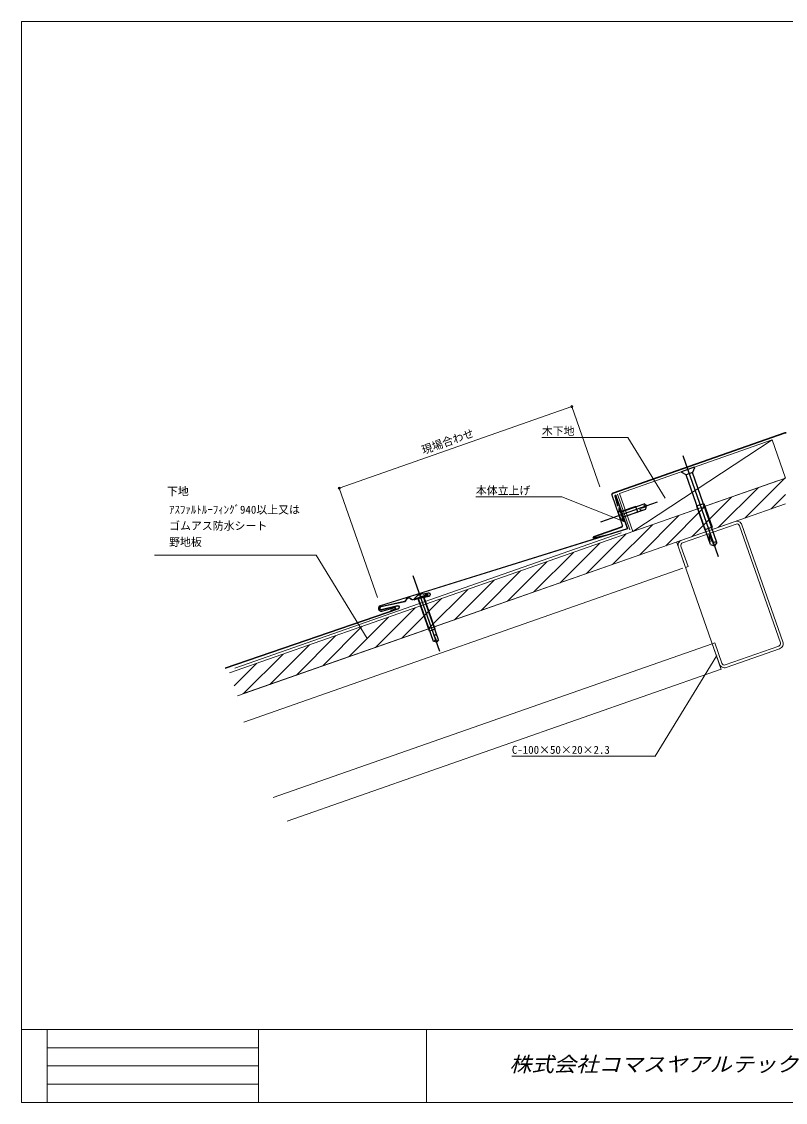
# Model space of a CAD drawing. Units: millimetres, scale not verified. Extents: x -567 to 1761, y -2125 to 401.
# Drawn here: x 627 to 1194, y -1263 to -461 of the extents above; entities that cross this region are included whole.
import ezdxf
from ezdxf.enums import TextEntityAlignment as Align

# ---------------------------------------------------------------- set-up
doc = ezdxf.new("R2010")
doc.units = ezdxf.units.MM
doc.header["$LTSCALE"] = 3
doc.header["$PDMODE"] = 32
doc.header["$PDSIZE"] = 1.5
doc.layers.add('0-0_0', color=4, linetype='Continuous', lineweight=18)
doc.layers.add('0-5_LAYER007', color=4, linetype='Continuous', lineweight=18)
doc.layers.add('0-3_LAYER004', color=7, linetype='Continuous')
doc.styles.add('HG丸ｺﾞｼｯｸM-PRO', font='')
doc.styles.add('ＭＳ ゴシック', font='')
doc.styles.get('HG丸ｺﾞｼｯｸM-PRO').set_extended_font_data('HG丸ｺﾞｼｯｸM-PRO')
doc.styles.get('ＭＳ ゴシック').set_extended_font_data('MS Gothic')

# ---------------------------------------------------------------- blocks, each defined once
blk = doc.blocks.new('GROUP_8(4)')
at = {"layer": '0-3_LAYER004'}
for p, q in [((-10.743, 3.926), (-36.91, 78.689)), ((-28.673, 70.289), (-38.111, 66.985)), ((-37.946, 66.513), (-38.111, 66.985)), ((-34.695, 64.791), (-37.946, 66.513)), ((-29.975, 66.443), (-34.695, 64.791)), ((-16.525, 12.878), (-34.695, 64.791)), ((-28.508, 69.817), (-29.975, 66.443)), ((-11.806, 14.53), (-29.975, 66.443)), ((-28.508, 69.817), (-28.673, 70.289)), ((-26.917, 41.662), (-21.632, 43.511)), ((-26.917, 41.662), (-20.707, 23.917)), ((-21.632, 43.511), (-15.421, 25.767)), ((-15.421, 25.767), (-20.707, 23.917)), ((-15.104, 14.696), (-17.633, 20.523)), ((-16.525, 12.878), (-13.571, 12.005)), ((-11.806, 14.53), (-13.571, 12.005))]:
    blk.add_line(p, q, dxfattribs=at)
for centre, radius, start, end in [((7.03, 19.768), 24.674, 178.64578, 191.41702), ((-7.069, 17.493), 8.508, 199.1886, 220.15893), ((-12.82, 11.794), 2.918, 69.65005, 132.69729)]:
    blk.add_arc(centre, radius, start, end, dxfattribs=at)
blk = doc.blocks.new('GROUP_10(4)')
at = {"layer": '0-3_LAYER004'}
for p, q in [((-56.109, 44.408), (-98.271, 29.652)), ((-84.444, 40.318), (-83.763, 40.188)), ((-80.81, 29.936), (-84.444, 40.318)), ((-80.359, 30.462), (-83.763, 40.188)), ((-71.966, 41.295), (-82.821, 37.496)), ((-82.722, 37.213), (-65.894, 43.102)), ((-70.447, 36.953), (-71.966, 41.295)), ((-64.128, 41.602), (-64.995, 41.014)), ((-84.524, 34.808), (-83.8, 35.062)), ((-84.309, 34.193), (-83.584, 34.447)), ((-83.584, 34.447), (-83.8, 35.062)), ((-81.4, 33.437), (-64.658, 39.297)), ((-70.447, 36.953), (-81.301, 33.154)), ((-68.382, 38.524), (-67.333, 38.361)), ((-80.81, 29.936), (-80.359, 30.462))]:
    blk.add_line(p, q, dxfattribs=at)
blk.add_lwpolyline([(-64.658, 39.297), (-64.128, 41.602), (-65.894, 43.102)], dxfattribs=at)
for centre, radius, start, end in [((-72.423, 38.699), 12.13, 172.32676, 181.48654), ((-68.194, 39.374), 0.871, 103.16163, 257.57326), ((-68.578, 48.705), 8.484, 271.25186, 294.97744), ((-64.231, 42.581), 1.744, 162.60427, 243.98851), ((-78.031, 36.654), 6.743, 165.1394, 234.91167), ((-72.423, 38.699), 12.13, 218.56452, 226.25333)]:
    blk.add_arc(centre, radius, start, end, dxfattribs=at)
blk = doc.blocks.new('GROUP_12(2)')
at = {"layer": '0-3_LAYER004'}
for p, q in [((-217.478, -66.512), (-237.165, -10.264)), ((-232.009, -24.01), (-231.755, -24.735)), ((-226.499, -24.09), (-236.881, -27.724)), ((-236.881, -27.724), (-236.354, -28.176)), ((-226.629, -24.772), (-236.354, -28.176)), ((-225.238, -51.302), (-233.662, -27.233)), ((-222.204, -59.063), (-233.379, -27.134)), ((-232.623, -24.225), (-232.37, -24.95)), ((-231.755, -24.735), (-232.37, -24.95)), ((-218.458, -57.657), (-229.604, -25.813)), ((-220.897, -49.782), (-229.321, -25.714)), ((-226.499, -24.09), (-226.629, -24.772)), ((-220.897, -49.782), (-225.238, -51.302)), ((-220.176, -54.264), (-219.394, -54.982)), ((-219.929, -59.509), (-220.011, -58.464))]:
    blk.add_line(p, q, dxfattribs=at)
blk.add_lwpolyline([(-218.458, -57.657), (-219.929, -59.509), (-222.204, -59.063)], dxfattribs=at)
for centre, radius, start, end in [((-230.018, -30.453), 6.743, 73.66843, 143.44069), ((-228.118, -36.112), 12.13, 82.32676, 90.01557), ((-228.118, -36.112), 12.13, 127.09355, 136.25333), ((-220.724, -54.941), 0.871, 51.00683, 205.41847), ((-228.257, -60.459), 8.484, 13.60265, 37.32823), ((-220.759, -60.039), 1.744, 64.59158, 145.97582)]:
    blk.add_arc(centre, radius, start, end, dxfattribs=at)
blk = doc.blocks.new('GROUP_13(2)')
at = {"layer": '0-0_0', "color": 1}
blk.add_lwpolyline([(-226.04, -22.881), (-229.736, -23.686), (-229.661, -24.028), (-225.966, -23.223)], dxfattribs=at)
blk = doc.blocks.new('GROUP_14(2)')
at = {"layer": '0-0_0', "color": 1}
blk.add_lwpolyline([(-250.511, -35.075), (-253.852, -36.061), (-253.951, -35.725), (-250.61, -34.739)], dxfattribs=at)
blk = doc.blocks.new('GROUP_19(1)')
at = {"layer": '0-5_LAYER007', "color": 7}
blk.add_lwpolyline([(-8.156, -75.108), (-13.442, -60.006), (-15.33, -60.667), (-10.044, -75.769)], dxfattribs=at)
blk = doc.blocks.new('GROUP_20(1)')
at = {"layer": '0-5_LAYER007', "color": 7}
blk.add_lwpolyline([(-40.436, 11.066), (-35.151, -4.035), (-33.263, -3.375)], dxfattribs=at)

msp = doc.modelspace()

# ---------------------------------------------------------------- linework, layer by layer
at = {"layer": '0-0_0'}
for p, q in [((862.771, -807.034), (1035.399, -746.614)), ((1035.399, -746.614), (1056.2, -806.044)), ((1013.078, -769.514), (1076.908, -769.514)), ((1104.514, -814.495), (1076.908, -769.514)), ((1080.737, -839.305), (1184.089, -771.347)), ((781.31, -944.104), (1188.054, -801.744)), ((1194, -799.087), (1163.774, -829.313)), ((862.771, -807.034), (891.156, -888.132)), ((1144.193, -836.166), (1173.533, -806.827)), ((964.08, -813.647), (1027.91, -813.647)), ((1073.932, -831.945), (1027.91, -813.647)), ((1078.435, -838.058), (1069.165, -811.571)), ((1124.612, -843.02), (1153.951, -813.68)), ((1194, -811.815), (1183.356, -822.459)), ((1194, -818.734), (787.257, -961.094)), ((1105.03, -849.873), (1134.37, -820.534)), ((1085.449, -856.727), (1114.788, -827.387)), ((785.155, -940.64), (1072.075, -840.218)), ((1046.286, -870.434), (1075.625, -841.094)), ((1065.867, -863.58), (1095.207, -834.241)), ((1026.705, -877.287), (1056.044, -847.948)), ((725.505, -856.827), (845.545, -856.827)), ((883.499, -918.669), (845.545, -856.827)), ((1007.123, -884.141), (1036.463, -854.801)), ((987.542, -890.994), (1016.881, -861.655)), ((967.96, -897.848), (997.3, -868.508)), ((948.379, -904.701), (977.718, -875.362)), ((909.216, -918.408), (938.556, -889.069)), ((928.797, -911.555), (958.137, -882.215)), ((889.635, -925.262), (918.974, -895.922)), ((870.053, -932.115), (899.393, -902.776)), ((850.472, -938.969), (879.811, -909.629)), ((830.89, -945.822), (860.23, -916.483)), ((791.728, -959.529), (821.067, -930.19)), ((811.309, -952.676), (840.648, -923.336)), ((784.71, -953.818), (801.486, -937.043)), ((1097.114, -1005.996), (1143.002, -931.226)), ((990.841, -1005.996), (1097.623, -1005.996))]:
    msp.add_line(p, q, dxfattribs=at)
at = {"layer": '0-0_0', "color": 3}
for p, q in [((1193.538, -765.921), (1065.793, -810.632)), ((1193.67, -766.299), (1065.925, -811.01)), ((1064.934, -812.416), (1072.692, -834.581)), ((1065.312, -812.284), (1073.07, -834.449)), ((1072.079, -835.856), (1051.457, -843.073)), ((1072.211, -836.233), (1051.589, -843.451)), ((1060.029, -841.868), (1051.768, -843.957)), ((1060.029, -841.868), (1060.127, -842.256)), ((1060.127, -842.256), (1051.866, -844.345))]:
    msp.add_line(p, q, dxfattribs=at)
at = {"layer": '0-0_0', "color": 1}
for p, q in [((1067.339, -813.067), (1069.357, -820.537)), ((1067.725, -812.963), (1069.743, -820.433)), ((1076.34, -836.928), (1067.918, -812.865)), ((1076.823, -837.097), (1068.295, -812.733)), ((1076.34, -837.12), (893.385, -894.069)), ((1076.965, -837.292), (893.396, -894.432)), ((912.049, -890.32), (912.148, -889.997)), ((912.383, -890.423), (912.482, -890.1)), ((916.112, -889.61), (915.888, -889.358)), ((916.373, -889.377), (916.149, -889.125)), ((929.325, -887.077), (917.333, -889.689)), ((929.429, -887.413), (917.408, -890.031)), ((925.129, -885.586), (928.825, -884.781)), ((778.054, -940.482), (906.42, -896.509)), ((778.054, -940.858), (906.548, -896.835)), ((911.276, -891.009), (893.559, -894.869)), ((911.38, -891.345), (893.633, -895.211)), ((905.982, -894.211), (893.951, -897.182)), ((906.019, -894.559), (893.987, -897.53)), ((903.924, -895.655), (894.347, -898.299)), ((904.017, -895.992), (894.44, -898.637))]:
    msp.add_line(p, q, dxfattribs=at)
at = {"layer": '0-0_0', "color": 7}
for p, q in [((1156.525, -831.862), (1116.883, -845.737)), ((1117.544, -847.624), (1157.186, -833.75)), ((1159.734, -834.977), (1190.126, -921.812)), ((1192.014, -921.151), (1161.622, -834.316)), ((1116.883, -845.737), (791.036, -959.783)), ((1113.28, -847.55), (1146.25, -941.75)), ((1121.602, -865.275), (1116.317, -850.173)), ((1117.827, -866.596), (791.98, -980.642)), ((1139.536, -922.567), (813.689, -1036.613)), ((1188.899, -924.36), (1149.257, -938.235)), ((1149.918, -940.123), (1189.56, -926.248)), ((1146.25, -941.406), (824.071, -1054.169)), ((627, -1208.85), (1761, -1208.85)), ((645.9, -1208.85), (645.9, -1262.85)), ((802.923, -1208.85), (802.923, -1262.85)), ((927.46, -1208.85), (927.46, -1262.85)), ((645.9, -1222.35), (802.923, -1222.35)), ((645.9, -1235.85), (802.923, -1235.85)), ((645.9, -1249.35), (802.923, -1249.35))]:
    msp.add_line(p, q, dxfattribs=at)
msp.add_lwpolyline([(627, -460.95), (1761, -460.95), (1761, -1262.85), (627, -1262.85)], close=True, dxfattribs=at)
at = {"layer": '0-0_0', "color": 33}
msp.add_lwpolyline([(1184.089, -771.347), (1070.826, -810.989), (1080.737, -839.305)], dxfattribs=at)
msp.add_lwpolyline([(1184.089, -771.347), (1194, -799.663), (1080.737, -839.305)], close=True, dxfattribs=at)
at = {"layer": '0-0_0', "color": 3}
for centre, radius, start, end in [((1194, -767.243), 1.4, 70.70995, 109.29005), ((1194, -767.243), 1, 70.70995, 109.29005), ((1066.256, -811.953), 1.4, 109.29005, 199.29005), ((1066.256, -811.953), 1, 109.29005, 199.29005), ((1071.748, -834.912), 1, 289.29005, 19.29005), ((1071.748, -834.912), 1.4, 289.29005, 19.29005), ((1051.662, -843.709), 0.668, 107.8499, 287.8499), ((1051.679, -843.704), 0.268, 109.50255, 289.50255)]:
    msp.add_arc(centre, radius, start, end, dxfattribs=at)
at = {"layer": '0-0_0', "color": 1}
for centre, radius, start, end in [((1067.807, -812.871), 0.507, 15.7838, 202.7201), ((1067.807, -812.871), 0.107, 15.7838, 202.7201), ((914.394, -890.688), 2.35, 41.6808, 162.89948), ((914.394, -890.688), 2, 41.68147, 162.89894), ((917.12, -888.712), 1.35, 221.68011, 282.28951), ((917.12, -888.712), 1, 221.68091, 282.29089), ((929.112, -886.1), 1.35, 282.29004, 102.29004), ((929.112, -886.1), 1, 282.28993, 102.28993), ((894.095, -896.312), 2.35, 107.28826, 278.44095), ((894.096, -896.312), 2, 107.2905, 278.43856), ((893.846, -896.188), 1.35, 102.28916, 276.0022), ((893.846, -896.188), 1, 102.28885, 276.00318), ((904.081, -896.334), 0.697, 293.09601, 103.02446), ((904.081, -896.334), 0.347, 293.09601, 103.02446), ((906.123, -895.554), 1.35, 287.28784, 96.0029), ((906.123, -895.554), 1, 287.28945, 96.00093), ((911.093, -890.026), 1, 282.29004, 342.89859), ((911.093, -890.026), 1.35, 282.28991, 342.89927)]:
    msp.add_arc(centre, radius, start, end, dxfattribs=at)
at = {"layer": '0-0_0', "color": 7}
for centre, radius, start, end in [((1157.846, -835.637), 4, 19.29, 109.29009), ((1157.846, -835.637), 2, 19.29, 109.29009), ((1118.204, -849.512), 4, 109.29, 199.29009), ((1118.204, -849.512), 2, 109.29, 199.29009), ((1188.239, -922.472), 2, 289.28991, 19.29019), ((1188.239, -922.472), 4, 289.29, 19.29009), ((1148.597, -936.347), 4, 199.29005, 289.29009), ((1148.597, -936.347), 2, 199.29005, 289.29019)]:
    msp.add_arc(centre, radius, start, end, dxfattribs=at)
at = {"layer": '0-0_0'}
for p in [(1035.399, -746.614), (862.771, -807.034)]:
    msp.add_point(p, dxfattribs=at)

# ---------------------------------------------------------------- block references
for name in ['GROUP_8(4)', 'GROUP_10(4)', 'GROUP_20(1)', 'GROUP_12(2)', 'GROUP_13(2)', 'GROUP_14(2)', 'GROUP_19(1)']:
    msp.add_blockref(name, (1154.865, -861.9), dxfattribs=at)

# ---------------------------------------------------------------- texts
at = {"layer": '0-0_0', "color": 7, "style": 'ＭＳ ゴシック'}
for s, p in [('木下地', (1013.078, -769.514)), ('下地', (734.871, -814.19)), ('本体立上げ', (964.08, -813.647)), ('\u3000ｱｽﾌｧﾙﾄﾙｰﾌｨﾝｸﾞ940以上又は', (728.326, -827.825)), ('\u3000ゴムアス防水シート', (728.326, -839.825)), ('\u3000野地板', (728.326, -851.825)), ('C-100×50×20×2.3', (990.841, -1005.996))]:
    msp.add_text(s, height=5.938, dxfattribs=at).set_placement(p, align=Align.BOTTOM_LEFT)
msp.add_text('現場合わせ', height=5.938, rotation=19.29, dxfattribs=at).set_placement((925.717, -783.732), align=Align.BOTTOM_LEFT)
at = {"layer": '0-0_0', "color": 3, "style": 'HG丸ｺﾞｼｯｸM-PRO', "oblique": 15, "width": 1.1}
msp.add_text('株式会社コマスヤアルテック', height=11, dxfattribs=at).set_placement((988.993, -1243.35), align=Align.BOTTOM_LEFT)

doc.saveas('drawing.dxf')
